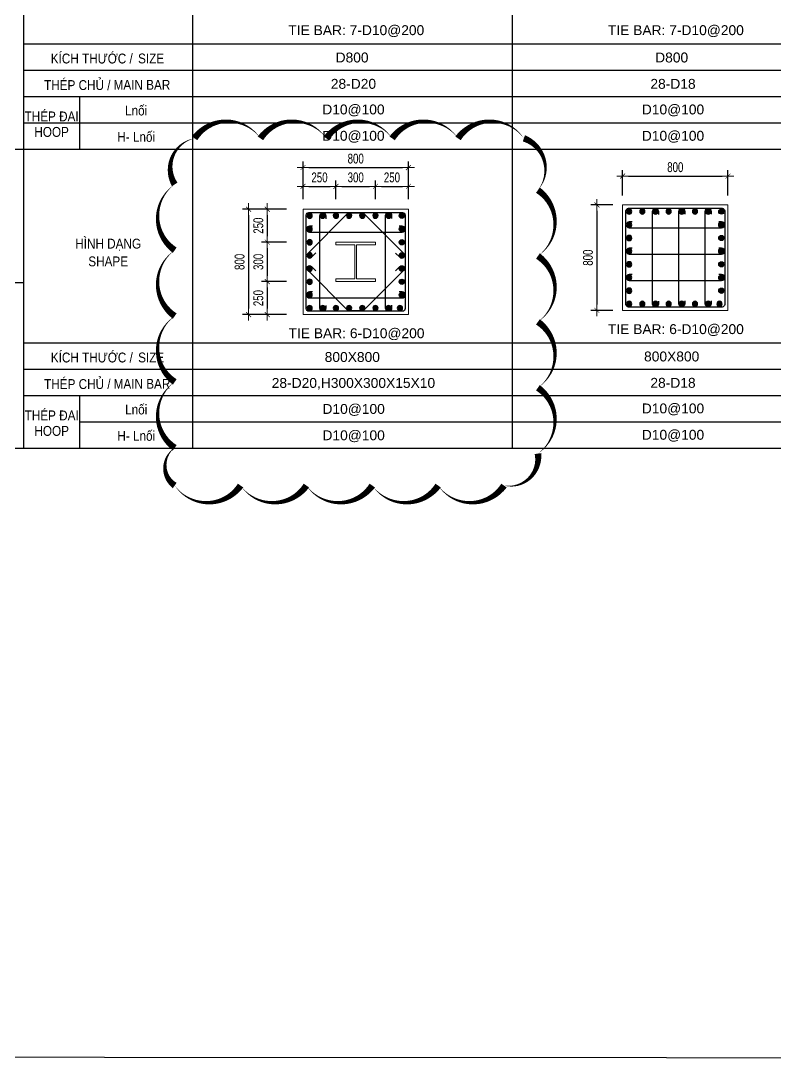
# Model space of a CAD drawing. Header units: millimetres. Extents: x 49323 to 538172, y -39336 to 181761.
# Drawn here: x 480936 to 486664, y 110174 to 118049 of the extents above; entities that cross this region are included whole.
import ezdxf
from ezdxf.enums import TextEntityAlignment as Align

# ---------------------------------------------------------------- set-up
doc = ezdxf.new("R2010")
doc.units = ezdxf.units.MM
doc.linetypes.add('CENTER2', pattern=[1.125, 0.75, -0.125, 0.125, -0.125])
doc.layers.get('Defpoints').update_dxf_attribs({"color": 151, "lineweight": 9})
for name, color, linetype in [('2', 2, 'Continuous'), ('A-ANNO-LEAD', 4, 'Continuous'), ('CEN', 1, 'CENTER2'), ('STL', 3, 'Continuous'), ('TIT1', 3, 'Continuous')]:
    doc.layers.add(name, color=color, linetype=linetype)
for name, color, linetype, lineweight in [('NDC_S_CONTINUOUS', 3, 'Continuous', 20), ('NDC_S_DIM', 1, 'Continuous', 15), ('NDC_S_VN TEXT', 7, 'Continuous', 20)]:
    doc.layers.add(name, color=color, linetype=linetype, lineweight=lineweight)
doc.styles.add('NDC_ARIAL', font='arial.ttf', dxfattribs={"width": 0.85})
doc.styles.add('NDC_DIM', font='', dxfattribs={"width": 0.75})
doc.styles.get('NDC_DIM').set_extended_font_data('Dotum')
doc.dimstyles.new('NDC_dim_30', dxfattribs={"dimscale": 30, "dimtxt": 2.5, "dimasz": 1.5, "dimexe": 1.5, "dimexo": 2.5, "dimgap": 1, "dimtad": 1, "dimdec": 0, "dimzin": 0, "dimdsep": 46, "dimtxsty": 'NDC_DIM', "dimblk": 'DIMMARK', "dimcen": 0.09, "dimdle": 1.2, "dimclrd": 1, "dimclre": 1, "dimclrt": 3, "dimadec": 0, "dimazin": 0, "dimtfac": 1, "dimtdec": 0, "dimtix": 1, "dimtofl": 0, "dimtmove": 0, "dimatfit": 3, "dimfxl": 8, "dimfxlon": 1, "dimtolj": 1, "dimtzin": 0, "dimarcsym": 0})

# ---------------------------------------------------------------- blocks, each defined once
blk = doc.blocks.new('8')
at = {"layer": '2'}
blk.add_hatch(color=256, dxfattribs=at).paths.add_polyline_path([(20, 0, 0.386127), (1.9, 19.9), (-1.9, 19.9, 0.386127), (-20, 0, 1)])
blk.add_circle((0, 0), 20, dxfattribs=at)
blk = doc.blocks.new('5')
at = {"layer": 'CEN', "rotation": 180}
blk.add_blockref('8', (0, 0), dxfattribs=at)
blk = doc.blocks.new('DIMMARK')
at = {"layer": 'NDC_S_DIM', "color": 1}
blk.add_line((-1.5, 0), (1, 0), dxfattribs=at)
at = {"layer": 'NDC_S_DIM', "color": 2, "const_width": 0.1}
blk.add_lwpolyline([(-0.42, -0.42), (0.42, 0.42)], dxfattribs=at)
blk = doc.blocks.new('*D828')
at = {"layer": 'Defpoints', "color": 0, "ltscale": 40, "transparency": 16777216}
for p in [(486304.9, 116869.7), (485504.9, 116648.4), (486304.9, 116648.4)]:
    blk.add_point(p, dxfattribs=at)
at = {"layer": 'NDC_S_DIM', "color": 1, "lineweight": -2, "ltscale": 40, "transparency": 16777216}
for p, q in [((485504.9, 116723.4), (485504.9, 116914.7)), ((485549.9, 116869.7), (486259.9, 116869.7)), ((486304.9, 116723.4), (486304.9, 116914.7))]:
    blk.add_line(p, q, dxfattribs=at)
at = {"layer": 'NDC_S_DIM', "color": 1, "lineweight": -2, "ltscale": 40, "transparency": 16777216, "xscale": 45, "yscale": 45, "zscale": 45, "rotation": 180}
blk.add_blockref('DIMMARK', (485504.9, 116869.7), dxfattribs=at)
at = {"layer": 'NDC_S_DIM', "color": 1, "lineweight": -2, "ltscale": 40, "transparency": 16777216, "xscale": 45, "yscale": 45, "zscale": 45}
blk.add_blockref('DIMMARK', (486304.9, 116869.7), dxfattribs=at)
at = {"layer": 'NDC_S_DIM', "color": 3, "ltscale": 40, "transparency": 16777216, "insert": (485904.9, 116937.3), "char_height": 75, "attachment_point": 5, "style": 'NDC_DIM'}
blk.add_mtext('\\A1;800', dxfattribs=at)
blk = doc.blocks.new('*D829')
at = {"layer": 'Defpoints', "color": 0, "ltscale": 40, "transparency": 16777216}
for p in [(485504.9, 116650.9), (485309.5, 115850.9), (485504.9, 115850.9)]:
    blk.add_point(p, dxfattribs=at)
at = {"layer": 'NDC_S_DIM', "color": 1, "lineweight": -2, "ltscale": 40, "transparency": 16777216}
for p, q in [((485429.9, 116650.9), (485264.5, 116650.9)), ((485309.5, 116605.9), (485309.5, 115895.9)), ((485429.9, 115850.9), (485264.5, 115850.9))]:
    blk.add_line(p, q, dxfattribs=at)
at = {"layer": 'NDC_S_DIM', "color": 1, "lineweight": -2, "ltscale": 40, "transparency": 16777216, "xscale": 45, "yscale": 45, "zscale": 45}
for p, rotation in [((485309.5, 116650.9), 90), ((485309.5, 115850.9), 270)]:
    blk.add_blockref('DIMMARK', p, dxfattribs=dict(at, rotation=rotation))
at = {"layer": 'NDC_S_DIM', "color": 3, "ltscale": 40, "transparency": 16777216, "insert": (485242, 116250.9), "char_height": 75, "attachment_point": 5, "rotation": 90, "style": 'NDC_DIM'}
blk.add_mtext('\\A1;800', dxfattribs=at)
blk = doc.blocks.new('*D1877')
at = {"layer": 'Defpoints', "color": 0, "ltscale": 40, "transparency": 16777216}
for p in [(483878.8, 116934.9), (483078.8, 116618.7), (483878.8, 116618.7)]:
    blk.add_point(p, dxfattribs=at)
at = {"layer": 'NDC_S_DIM', "color": 1, "lineweight": -2, "ltscale": 40, "transparency": 16777216}
for p, q in [((483078.8, 116694.9), (483078.8, 116979.9)), ((483878.8, 116694.9), (483878.8, 116979.9)), ((483123.8, 116934.9), (483833.8, 116934.9))]:
    blk.add_line(p, q, dxfattribs=at)
at = {"layer": 'NDC_S_DIM', "color": 1, "lineweight": -2, "ltscale": 40, "transparency": 16777216, "xscale": 45, "yscale": 45, "zscale": 45, "rotation": 180}
blk.add_blockref('DIMMARK', (483078.8, 116934.9), dxfattribs=at)
at = {"layer": 'NDC_S_DIM', "color": 1, "lineweight": -2, "ltscale": 40, "transparency": 16777216, "xscale": 45, "yscale": 45, "zscale": 45}
blk.add_blockref('DIMMARK', (483878.8, 116934.9), dxfattribs=at)
at = {"layer": 'NDC_S_DIM', "color": 3, "ltscale": 40, "transparency": 16777216, "insert": (483478.8, 117002.4), "char_height": 75, "attachment_point": 5, "style": 'NDC_DIM'}
blk.add_mtext('\\A1;800', dxfattribs=at)
blk = doc.blocks.new('*D1878')
at = {"layer": 'Defpoints', "color": 0, "ltscale": 40, "transparency": 16777216}
for p in [(483027.7, 116618.7), (482665, 115818.7), (483027.7, 115818.7)]:
    blk.add_point(p, dxfattribs=at)
at = {"layer": 'NDC_S_DIM', "color": 1, "lineweight": -2, "ltscale": 40, "transparency": 16777216}
for p, q in [((482905, 116618.7), (482620, 116618.7)), ((482665, 116573.7), (482665, 115863.7)), ((482905, 115818.7), (482620, 115818.7))]:
    blk.add_line(p, q, dxfattribs=at)
at = {"layer": 'NDC_S_DIM', "color": 1, "lineweight": -2, "ltscale": 40, "transparency": 16777216, "xscale": 45, "yscale": 45, "zscale": 45}
for p, rotation in [((482665, 116618.7), 90), ((482665, 115818.7), 270)]:
    blk.add_blockref('DIMMARK', p, dxfattribs=dict(at, rotation=rotation))
at = {"layer": 'NDC_S_DIM', "color": 3, "ltscale": 40, "transparency": 16777216, "insert": (482597.4, 116218.7), "char_height": 75, "attachment_point": 5, "rotation": 90, "style": 'NDC_DIM'}
blk.add_mtext('\\A1;800', dxfattribs=at)
blk = doc.blocks.new('*D1879')
at = {"layer": 'Defpoints', "color": 0, "ltscale": 40, "transparency": 16777216}
for p in [(483027.7, 116618.7), (482807.2, 116368.7), (483027.7, 116368.7)]:
    blk.add_point(p, dxfattribs=at)
at = {"layer": 'NDC_S_DIM', "color": 1, "lineweight": -2, "ltscale": 40, "transparency": 16777216}
for p, q in [((482952.7, 116618.7), (482762.2, 116618.7)), ((482807.2, 116573.7), (482807.2, 116413.7)), ((482952.7, 116368.7), (482762.2, 116368.7))]:
    blk.add_line(p, q, dxfattribs=at)
at = {"layer": 'NDC_S_DIM', "color": 1, "lineweight": -2, "ltscale": 40, "transparency": 16777216, "xscale": 45, "yscale": 45, "zscale": 45}
for p, rotation in [((482807.2, 116618.7), 90), ((482807.2, 116368.7), 270)]:
    blk.add_blockref('DIMMARK', p, dxfattribs=dict(at, rotation=rotation))
at = {"layer": 'NDC_S_DIM', "color": 3, "ltscale": 40, "transparency": 16777216, "insert": (482739.6, 116493.7), "char_height": 75, "attachment_point": 5, "rotation": 90, "style": 'NDC_DIM'}
blk.add_mtext('\\A1;250', dxfattribs=at)
blk = doc.blocks.new('*D1880')
at = {"layer": 'Defpoints', "color": 0, "ltscale": 40, "transparency": 16777216}
for p in [(483027.7, 116368.7), (482807.2, 116068.7), (483027.7, 116068.7)]:
    blk.add_point(p, dxfattribs=at)
at = {"layer": 'NDC_S_DIM', "color": 1, "lineweight": -2, "ltscale": 40, "transparency": 16777216}
for p, q in [((482952.7, 116368.7), (482762.2, 116368.7)), ((482807.2, 116323.7), (482807.2, 116113.7)), ((482952.7, 116068.7), (482762.2, 116068.7))]:
    blk.add_line(p, q, dxfattribs=at)
at = {"layer": 'NDC_S_DIM', "color": 1, "lineweight": -2, "ltscale": 40, "transparency": 16777216, "xscale": 45, "yscale": 45, "zscale": 45}
for p, rotation in [((482807.2, 116368.7), 90), ((482807.2, 116068.7), 270)]:
    blk.add_blockref('DIMMARK', p, dxfattribs=dict(at, rotation=rotation))
at = {"layer": 'NDC_S_DIM', "color": 3, "ltscale": 40, "transparency": 16777216, "insert": (482739.6, 116218.7), "char_height": 75, "attachment_point": 5, "rotation": 90, "style": 'NDC_DIM'}
blk.add_mtext('\\A1;300', dxfattribs=at)
blk = doc.blocks.new('*D1881')
at = {"layer": 'Defpoints', "color": 0, "ltscale": 40, "transparency": 16777216}
for p in [(483027.7, 116068.7), (482807.2, 115818.7), (483027.7, 115818.7)]:
    blk.add_point(p, dxfattribs=at)
at = {"layer": 'NDC_S_DIM', "color": 1, "lineweight": -2, "ltscale": 40, "transparency": 16777216}
for p, q in [((482952.7, 116068.7), (482762.2, 116068.7)), ((482807.2, 116023.7), (482807.2, 115863.7)), ((482952.7, 115818.7), (482762.2, 115818.7))]:
    blk.add_line(p, q, dxfattribs=at)
at = {"layer": 'NDC_S_DIM', "color": 1, "lineweight": -2, "ltscale": 40, "transparency": 16777216, "xscale": 45, "yscale": 45, "zscale": 45}
for p, rotation in [((482807.2, 116068.7), 90), ((482807.2, 115818.7), 270)]:
    blk.add_blockref('DIMMARK', p, dxfattribs=dict(at, rotation=rotation))
at = {"layer": 'NDC_S_DIM', "color": 3, "ltscale": 40, "transparency": 16777216, "insert": (482739.6, 115943.7), "char_height": 75, "attachment_point": 5, "rotation": 90, "style": 'NDC_DIM'}
blk.add_mtext('\\A1;250', dxfattribs=at)
blk = doc.blocks.new('*D1882')
at = {"layer": 'Defpoints', "color": 0, "ltscale": 40, "transparency": 16777216}
for p in [(483328.8, 116792), (483078.8, 116618.7), (483328.8, 116618.7)]:
    blk.add_point(p, dxfattribs=at)
at = {"layer": 'NDC_S_DIM', "color": 1, "lineweight": -2, "ltscale": 40, "transparency": 16777216}
for p, q in [((483078.8, 116693.7), (483078.8, 116837)), ((483123.8, 116792), (483283.8, 116792)), ((483328.8, 116693.7), (483328.8, 116837))]:
    blk.add_line(p, q, dxfattribs=at)
at = {"layer": 'NDC_S_DIM', "color": 1, "lineweight": -2, "ltscale": 40, "transparency": 16777216, "xscale": 45, "yscale": 45, "zscale": 45, "rotation": 180}
blk.add_blockref('DIMMARK', (483078.8, 116792), dxfattribs=at)
at = {"layer": 'NDC_S_DIM', "color": 1, "lineweight": -2, "ltscale": 40, "transparency": 16777216, "xscale": 45, "yscale": 45, "zscale": 45}
blk.add_blockref('DIMMARK', (483328.8, 116792), dxfattribs=at)
at = {"layer": 'NDC_S_DIM', "color": 3, "ltscale": 40, "transparency": 16777216, "insert": (483203.8, 116859.5), "char_height": 75, "attachment_point": 5, "style": 'NDC_DIM'}
blk.add_mtext('\\A1;250', dxfattribs=at)
blk = doc.blocks.new('*D1883')
at = {"layer": 'Defpoints', "color": 0, "ltscale": 40, "transparency": 16777216}
for p in [(483628.8, 116792), (483328.8, 116618.7), (483628.8, 116618.7)]:
    blk.add_point(p, dxfattribs=at)
at = {"layer": 'NDC_S_DIM', "color": 1, "lineweight": -2, "ltscale": 40, "transparency": 16777216}
for p, q in [((483328.8, 116693.7), (483328.8, 116837)), ((483373.8, 116792), (483583.8, 116792)), ((483628.8, 116693.7), (483628.8, 116837))]:
    blk.add_line(p, q, dxfattribs=at)
at = {"layer": 'NDC_S_DIM', "color": 1, "lineweight": -2, "ltscale": 40, "transparency": 16777216, "xscale": 45, "yscale": 45, "zscale": 45, "rotation": 180}
blk.add_blockref('DIMMARK', (483328.8, 116792), dxfattribs=at)
at = {"layer": 'NDC_S_DIM', "color": 1, "lineweight": -2, "ltscale": 40, "transparency": 16777216, "xscale": 45, "yscale": 45, "zscale": 45}
blk.add_blockref('DIMMARK', (483628.8, 116792), dxfattribs=at)
at = {"layer": 'NDC_S_DIM', "color": 3, "ltscale": 40, "transparency": 16777216, "insert": (483478.8, 116859.5), "char_height": 75, "attachment_point": 5, "style": 'NDC_DIM'}
blk.add_mtext('\\A1;300', dxfattribs=at)
blk = doc.blocks.new('*D1876')
at = {"layer": 'Defpoints', "color": 0, "ltscale": 40, "transparency": 16777216}
for p in [(483878.8, 116792), (483628.8, 116618.7), (483878.8, 116618.7)]:
    blk.add_point(p, dxfattribs=at)
at = {"layer": 'NDC_S_DIM', "color": 1, "lineweight": -2, "ltscale": 40, "transparency": 16777216}
for p, q in [((483628.8, 116693.7), (483628.8, 116837)), ((483673.8, 116792), (483833.8, 116792)), ((483878.8, 116693.7), (483878.8, 116837))]:
    blk.add_line(p, q, dxfattribs=at)
at = {"layer": 'NDC_S_DIM', "color": 1, "lineweight": -2, "ltscale": 40, "transparency": 16777216, "xscale": 45, "yscale": 45, "zscale": 45, "rotation": 180}
blk.add_blockref('DIMMARK', (483628.8, 116792), dxfattribs=at)
at = {"layer": 'NDC_S_DIM', "color": 1, "lineweight": -2, "ltscale": 40, "transparency": 16777216, "xscale": 45, "yscale": 45, "zscale": 45}
blk.add_blockref('DIMMARK', (483878.8, 116792), dxfattribs=at)
at = {"layer": 'NDC_S_DIM', "color": 3, "ltscale": 40, "transparency": 16777216, "insert": (483753.8, 116859.5), "char_height": 75, "attachment_point": 5, "style": 'NDC_DIM'}
blk.add_mtext('\\A1;250', dxfattribs=at)

msp = doc.modelspace()

# ---------------------------------------------------------------- linework, layer by layer
at = {"layer": '2', "lineweight": -2, "ltscale": 1000}
for points in [[(483853.8, 116573.7), (483853.8, 115863.7, -0.414214), (483833.8, 115843.7), (483123.8, 115843.7, -0.414214), (483103.8, 115863.7), (483103.8, 116573.7, -0.414214), (483123.8, 116593.7), (483833.8, 116593.7, -0.414214)], [(486279.9, 116605.9), (486279.9, 115895.9, -0.414214), (486259.9, 115875.9), (485549.9, 115875.9, -0.414214), (485529.9, 115895.9), (485529.9, 116605.9, -0.414214), (485549.9, 116625.9), (486259.9, 116625.9, -0.414214)]]:
    msp.add_lwpolyline(points, format="xyb", close=True, dxfattribs=at)
at = {"layer": '2', "elevation": 0}
for points in [[(483782, 116285.8), (483814.8, 116253.7, 1), (483843.2, 116281.9), (483542.7, 116583.8, 0.199554), (483528.6, 116589.7), (483428.6, 116589.7, 0.199755), (483414.4, 116583.8), (483114.4, 116281.9, 1), (483142.7, 116253.7), (483175.1, 116286.3)], [(483782, 116151.7), (483814.8, 116183.8, -1), (483843.2, 116155.6), (483542.7, 115853.6, -0.199554), (483528.6, 115847.7), (483428.6, 115847.7, -0.199755), (483414.4, 115853.6), (483114.4, 116155.6, -1), (483142.7, 116183.8), (483175.1, 116151.2)]]:
    msp.add_lwpolyline(points, format="xyb", dxfattribs=at)
at = {"layer": '2'}
for points in [[(483251.1, 115888.4), (483251.1, 115866.2, -1), (483206, 115866.2), (483206, 116568.2, -1), (483251.1, 116568.2), (483251.1, 116546.1)], [(483751.1, 115889.8), (483751.1, 115867.7, -1), (483706, 115867.7), (483706, 116569.7, -1), (483751.1, 116569.7), (483751.1, 116547.6)], [(485777.2, 115920.5), (485777.2, 115898.4, -1), (485732.1, 115898.4), (485732.1, 116600.4, -1), (485777.2, 116600.4), (485777.2, 116578.3)], [(485977.2, 115922), (485977.2, 115899.9, -1), (485932.1, 115899.9), (485932.1, 116601.9, -1), (485977.2, 116601.9), (485977.2, 116579.8)], [(486177.2, 115922), (486177.2, 115899.9, -1), (486132.1, 115899.9), (486132.1, 116601.9, -1), (486177.2, 116601.9), (486177.2, 116579.8)], [(483150.7, 116490.3), (483128.6, 116490.3, 1), (483128.6, 116445.3), (483830.6, 116445.3, 1), (483830.6, 116490.3), (483808.5, 116490.3)], [(485576.8, 116522.5), (485554.6, 116522.5, 1), (485554.6, 116477.4), (486256.7, 116477.4, 1), (486256.7, 116522.5), (486234.6, 116522.5)], [(485576.8, 116322.5), (485554.6, 116322.5, 1), (485554.6, 116277.4), (486256.7, 116277.4, 1), (486256.7, 116322.5), (486234.6, 116322.5)], [(485576.8, 116122.5), (485554.6, 116122.5, 1), (485554.6, 116077.4), (486256.7, 116077.4, 1), (486256.7, 116122.5), (486234.6, 116122.5)], [(483150.7, 115990.3), (483128.6, 115990.3, 1), (483128.6, 115945.3), (483830.6, 115945.3, 1), (483830.6, 115990.3), (483808.5, 115990.3)]]:
    msp.add_lwpolyline(points, format="xyb", dxfattribs=at)
at = {"layer": 'A-ANNO-LEAD'}
msp.add_lwpolyline([(473036.9, 110187), (494371.9, 110173.8), (494371.9, 126793.8), (473036.9, 126807)], close=True, dxfattribs=at)
at = {"layer": 'Defpoints', "elevation": 0}
msp.add_lwpolyline([(482104.6, 114520.8, 0, 50, 0.520567), (482604.6, 114520.8, 0, 50, 0.520567), (483104.6, 114520.8, 0, 50, 0.520567), (483604.6, 114520.8, 0, 50, 0.520567), (484104.6, 114520.8, 0, 50, 0.520567), (484604.6, 114520.8, 0, 50, 0.520567), (484862, 114763.4, 0, 50, 0.520567), (484862, 115263.4, 0, 50, 0.520567), (484862, 115763.4, 0, 50, 0.520567), (484862, 116263.4, 0, 50, 0.520567), (484862, 116763.4, 0, 50, 0.520567), (484755.3, 117156.6, 0, 50, 0.520567), (484255.3, 117156.6, 0, 50, 0.520567), (483755.3, 117156.6, 0, 50, 0.520567), (483255.3, 117156.6, 0, 50, 0.520567), (482755.3, 117156.6, 0, 50, 0.520567), (482255.3, 117156.6, 0, 50, 0.520567), (482104.6, 116807.3, 0, 50, 0.520567), (482104.6, 116307.3, 0, 50, 0.520567), (482104.6, 115807.3, 0, 50, 0.520567), (482104.6, 115307.3, 0, 50, 0.520567), (482104.6, 114807.3, 0, 50, 0.520567)], format="xyseb", close=True, dxfattribs=at)
at = {"layer": 'NDC_S_CONTINUOUS', "ltscale": 70}
for points in [[(486304.9, 116650.9), (486304.9, 115850.9), (485504.9, 115850.9), (485504.9, 116650.9), (486304.9, 116650.9)], [(483878.8, 116618.7), (483878.8, 115818.7), (483078.8, 115818.7), (483078.8, 116618.7), (483878.8, 116618.7)]]:
    msp.add_lwpolyline(points, dxfattribs=at)
at = {"layer": 'NDC_S_CONTINUOUS', "ltscale": 40}
msp.add_lwpolyline([(483485.3, 116089.7), (483485.3, 116347.7), (483628.8, 116347.7), (483628.8, 116368.7), (483328.8, 116368.7), (483328.8, 116347.7), (483472.3, 116347.7), (483472.3, 116089.7), (483328.8, 116089.7), (483328.8, 116068.7), (483628.8, 116068.7), (483628.8, 116089.7)], close=True, dxfattribs=at)
at = {"layer": 'TIT1'}
for p, q in [((480957.5, 124126.1), (480957.5, 114802.1)), ((482241.4, 114802.1), (482241.4, 124126.1)), ((484667.5, 124126.1), (484667.5, 114802.1)), ((494371.9, 117071.5), (480327.5, 117071.5)), ((480957.5, 116058.7), (480329.6, 116058.7)), ((494371.9, 114802.1), (480328, 114802.1))]:
    msp.add_line(p, q, dxfattribs=at)
at = {"layer": 'TIT1', "color": 8}
for p, q in [((494371.9, 117871.5), (480955.3, 117871.5)), ((494371.9, 117671.5), (480955.3, 117671.5)), ((494371.9, 117471.5), (480955.3, 117471.5)), ((481384.5, 117071.5), (481384.5, 117471.5)), ((494371.9, 117271.5), (480955.3, 117271.5)), ((494371.9, 115602.1), (480955.9, 115602.1)), ((494371.9, 115402.1), (480955.9, 115402.1)), ((494371.9, 115202.1), (480955.9, 115202.1)), ((481385.1, 114802.1), (481385.1, 115202.1)), ((494371.9, 115002.1), (481385.1, 115002.1))]:
    msp.add_line(p, q, dxfattribs=at)

# ---------------------------------------------------------------- block references
at = {"layer": 'STL', "xscale": -1}
for p in [(483128.6, 116568.7), (485554.6, 116600.9), (483128.6, 116467.8), (485554.6, 116499.9), (485554.6, 116399.9), (483128.6, 116367.8), (485554.6, 116299.9), (483128.6, 116267.8), (483128.6, 116167.8), (485554.6, 116199.9), (483128.6, 116067.8), (485554.6, 116099.9), (485554.6, 115999.9), (483128.6, 115967.8), (483128.6, 115867.8), (485554.6, 115899.9)]:
    msp.add_blockref('5', p, dxfattribs=at)
at = {"layer": 'STL', "xscale": -1, "rotation": 270}
for p in [(483228.6, 116569.7), (483328.6, 116569.7), (483428.6, 116569.7), (483528.6, 116569.7), (483628.6, 116569.7), (483728.6, 116569.7), (485654.6, 116601.9), (485754.6, 116601.9), (485854.6, 116601.9), (485954.6, 116601.9), (486054.6, 116601.9), (486154.6, 116601.9), (483128.6, 115867.8), (483228.6, 115867.8), (483328.6, 115867.8), (483428.6, 115867.8), (483528.6, 115867.8), (483628.6, 115867.8), (483728.6, 115867.8), (483814.5, 115867.8), (485554.6, 115899.9), (485654.6, 115899.9), (485754.6, 115899.9), (485854.6, 115899.9), (485954.6, 115899.9), (486054.6, 115899.9), (486154.6, 115899.9), (486240.6, 115899.9)]:
    msp.add_blockref('5', p, dxfattribs=at)
at = {"layer": 'STL'}
for p in [(483829, 116568.7), (486255.1, 116600.9), (483829, 116467.8), (486255.1, 116499.9), (486255.1, 116399.9), (483829, 116367.8), (486255.1, 116299.9), (483829, 116267.8), (483829, 116167.8), (486255.1, 116199.9), (483829, 116067.8), (486255.1, 116099.9), (486255.1, 115999.9), (483829, 115967.8)]:
    msp.add_blockref('5', p, dxfattribs=at)

# ---------------------------------------------------------------- texts
at = {"layer": 'NDC_S_VN TEXT', "style": 'NDC_ARIAL', "width": 0.85}
for s, p in [('KÍCH THƯỚC /', (481474.9, 117771.5)), ('THÉP CHỦ /', (481364.9, 117571.5)), ('THÉP ĐAI', (481170.1, 117332.6)), ('HÌNH DẠNG', (481599.4, 116358.7)), ('KÍCH THƯỚC /', (481475.4, 115502.1)), ('THÉP CHỦ /', (481365.4, 115302.1)), ('THÉP ĐAI', (481170.6, 115063.1))]:
    msp.add_text(s, height=75, dxfattribs=at).set_placement(p, align=Align.MIDDLE)
at = {"layer": 'TIT1', "style": 'NDC_ARIAL'}
for s, p in [('TIE BAR: 7-D10@200', (483483.1, 117972.1)), ('TIE BAR: 7-D10@200', (485909.2, 117972.1)), ('D800', (483451.3, 117770.2)), ('D800', (485877.4, 117770.2)), ('28-D20', (483461.4, 117570.2)), ('28-D18', (485887.5, 117570.2)), ('D10@100', (483461.4, 117370.2)), ('D10@100', (485887.5, 117370.2)), ('D10@100', (483461.4, 117170.2)), ('D10@100', (485887.5, 117170.2)), ('TIE BAR: 6-D10@200', (483484.7, 115671.6)), ('TIE BAR: 6-D10@200', (485909.2, 115702.7)), ('800X800', (483452.9, 115496.8)), ('800X800', (485877.4, 115500.8)), ('28-D20,H300X300X15X10', (483461.4, 115293.5)), ('28-D18', (485887.5, 115300.8)), ('D10@100', (483463, 115096.8)), ('D10@100', (485887.5, 115100.8)), ('D10@100', (483463, 114896.8)), ('D10@100', (485887.5, 114900.8))]:
    msp.add_text(s, height=75, dxfattribs=at).set_placement(p, align=Align.MIDDLE)
at = {"layer": 'TIT1', "style": 'NDC_ARIAL', "width": 0.85}
for s, p in [('SIZE', (481925.4, 117762.7)), ('MAIN BAR', (481855.7, 117562.7)), ('Lnối', (481811.9, 117371.5)), ('HOOP', (481170.1, 117205.3)), ('H- Lnối', (481811.9, 117171.5)), ('SHAPE', (481599.4, 116222.5)), ('SIZE', (481925.9, 115493.2)), ('MAIN BAR', (481856.2, 115293.2)), ('Lnối', (481812.4, 115102.1)), ('HOOP', (481170.6, 114935.8)), ('H- Lnối', (481812.4, 114902.1))]:
    msp.add_text(s, height=75, dxfattribs=at).set_placement(p, align=Align.MIDDLE)

# ---------------------------------------------------------------- dimensions: what is measured, and where the dimension line sits
at = {"layer": 'NDC_S_DIM', "ltscale": 40}
for base, p1, p2, picture, middle in [((483878.8, 116934.9), (483078.8, 116618.7), (483878.8, 116618.7), '*D1877', (483478.8, 117002.4)), ((486304.9, 116869.7), (485504.9, 116648.4), (486304.9, 116648.4), '*D828', (485904.9, 116937.3)), ((483328.8, 116792), (483078.8, 116618.7), (483328.8, 116618.7), '*D1882', (483203.8, 116859.5)), ((483628.8, 116792), (483328.8, 116618.7), (483628.8, 116618.7), '*D1883', (483478.8, 116859.5)), ((483878.8, 116792), (483628.8, 116618.7), (483878.8, 116618.7), '*D1876', (483753.8, 116859.5))]:
    dim = msp.add_linear_dim(base=base, p1=p1, p2=p2, dimstyle='NDC_dim_30', dxfattribs=at)
    dim.commit()
    dim.dimension.update_dxf_attribs({"geometry": picture, "text_midpoint": middle})
for base, p1, p2, picture, middle in [((482665, 115818.7), (483027.7, 116618.7), (483027.7, 115818.7), '*D1878', (482597.4, 116218.7)), ((482807.2, 116368.7), (483027.7, 116618.7), (483027.7, 116368.7), '*D1879', (482739.6, 116493.7)), ((485309.5, 115850.9), (485504.9, 116650.9), (485504.9, 115850.9), '*D829', (485242, 116250.9)), ((482807.2, 116068.7), (483027.7, 116368.7), (483027.7, 116068.7), '*D1880', (482739.6, 116218.7)), ((482807.2, 115818.7), (483027.7, 116068.7), (483027.7, 115818.7), '*D1881', (482739.6, 115943.7))]:
    dim = msp.add_linear_dim(base=base, p1=p1, p2=p2, angle=90, dimstyle='NDC_dim_30', dxfattribs=at)
    dim.commit()
    dim.dimension.update_dxf_attribs({"geometry": picture, "text_midpoint": middle})

doc.saveas('drawing.dxf')
